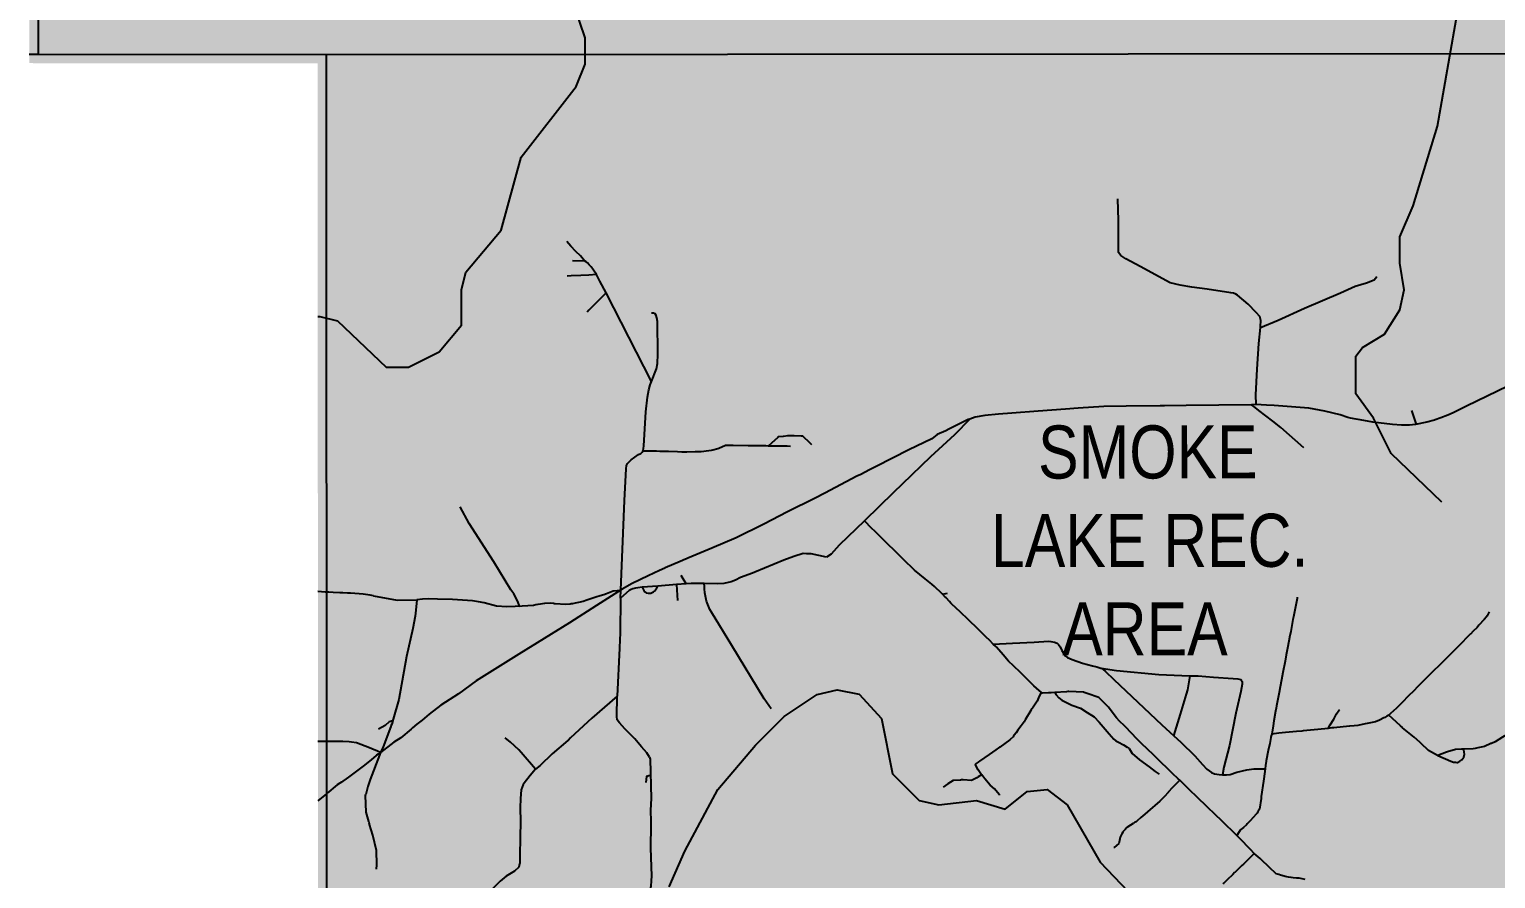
# Model space of a CAD drawing. Extents: x 508119 to 516015, y 6054829 to 6062261.
# Drawn here: x 514666.3 to 514832.1, y 6055433.2 to 6055529.2 of the extents above; entities that cross this region are included whole.
import ezdxf

# ---------------------------------------------------------------- set-up
doc = ezdxf.new("R2010")
doc.units = 0
doc.header["$LTSCALE"] = 5
doc.layers.add('2', color=7, linetype='Continuous', true_color=0x6e6e6e)
doc.layers.add('ROUTE-MAP-BACKGROUND-H', color=7, linetype='Continuous', true_color=0xf0ebff)
for name, color, linetype in [('23', 161, 'Continuous'), ('24', 161, 'Continuous'), ('26', 160, 'Continuous'), ('35', 37, 'Continuous'), ('36', 37, 'Continuous'), ('37', 37, 'Continuous'), ('55', 3, 'Continuous'), ('T-WATER-H', 133, 'Continuous')]:
    doc.layers.add(name, color=color, linetype=linetype)
doc.styles.add('80', font='ARIALN.TTF', dxfattribs={"height": 10})

msp = doc.modelspace()

# ---------------------------------------------------------------- hatches: boundary and pattern name
at = {"layer": 'ROUTE-MAP-BACKGROUND-H'}
h = msp.add_hatch(color=256, dxfattribs=at)
h.dxf.hatch_style = 1
h.paths.add_polyline_path([(515090.845, 6055331.942), (514698.954, 6055331.128), (514698.945, 6055525.368), (514666.338, 6055525.404), (514666.4, 6055720.611), (514667.214, 6055915.277), (514667.136, 6056303.079), (515056.588, 6056303.406), (515059.123, 6055915.379), (515059.901, 6055721.28), (515060.675, 6055528.087), (515090.011, 6055528.179)])
at = {"layer": 'T-WATER-H'}
h = msp.add_hatch(color=256, dxfattribs=at)
h.dxf.hatch_style = 1
h.paths.add_polyline_path([(514812.127, 6055377.388), (514810.128, 6055378.137), (514809.628, 6055381.634), (514809.626, 6055384.882), (514808.876, 6055386.631), (514809.125, 6055389.879), (514809.624, 6055391.878), (514806.376, 6055394.376), (514803.878, 6055395.375), (514801.131, 6055395.125), (514799.133, 6055393.875), (514798.135, 6055391.876), (514797.136, 6055390.877), (514792.641, 6055388.628), (514790.394, 6055386.629), (514784.401, 6055384.629), (514781.154, 6055384.379), (514774.911, 6055382.38), (514772.912, 6055382.63), (514768.416, 6055384.878), (514765.918, 6055385.627), (514762.67, 6055387.625), (514761.421, 6055389.374), (514760.42, 6055392.372), (514758.922, 6055393.121), (514751.427, 6055395.868), (514749.678, 6055397.617), (514748.679, 6055399.865), (514748.675, 6055408.109), (514747.175, 6055412.106), (514743.176, 6055420.85), (514738.929, 6055423.098), (514737.678, 6055427.344), (514738.676, 6055432.341), (514740.423, 6055436.339), (514744.167, 6055443.334), (514748.411, 6055448.332), (514751.657, 6055451.58), (514755.403, 6055454.079), (514757.65, 6055454.579), (514760.148, 6055454.08), (514762.647, 6055451.332), (514763.898, 6055445.087), (514766.896, 6055442.089), (514769.144, 6055441.59), (514773.39, 6055442.09), (514776.637, 6055441.091), (514779.134, 6055443.09), (514781.382, 6055443.341), (514783.631, 6055441.592), (514787.379, 6055435.097), (514792.876, 6055429.351), (514795.376, 6055424.355), (514797.375, 6055421.857), (514800.622, 6055420.358), (514810.114, 6055417.362), (514811.863, 6055414.864), (514813.363, 6055412.615), (514824.856, 6055402.374), (514830.854, 6055391.133), (514831.604, 6055388.635), (514829.607, 6055386.136), (514828.859, 6055383.887), (514826.361, 6055383.387), (514826.113, 6055378.39), (514823.866, 6055376.891), (514818.871, 6055376.39), (514815.624, 6055375.39), (514813.876, 6055375.639)])

# ---------------------------------------------------------------- linework, layer by layer
at = {"layer": '2'}
for p, q in [((514667.4, 6055720.609), (514667.338, 6055526.402)), ((514666.338, 6055526.403), (514667.338, 6055526.402)), ((514667.338, 6055526.402), (514699.944, 6055526.366)), ((514699.944, 6055526.366), (514863.513, 6055526.532)), ((514699.953, 6055332.129), (514699.944, 6055526.366))]:
    msp.add_line(p, q, dxfattribs=at)
at = {"layer": '23'}
for points in [[(514709.182, 6055491.044), (514712.678, 6055492.794), (514715.175, 6055495.792), (514715.174, 6055499.789), (514715.673, 6055501.788), (514719.668, 6055506.536), (514721.913, 6055514.781), (514728.155, 6055522.777), (514729.153, 6055525.275), (514729.152, 6055528.273), (514727.402, 6055533.519), (514728.151, 6055536.518), (514729.899, 6055538.267), (514732.896, 6055539.517), (514734.144, 6055540.517), (514733.394, 6055545.264), (514735.64, 6055550.511), (514738.637, 6055553.51), (514741.384, 6055553.511), (514746.631, 6055549.765), (514747.38, 6055550.764)], [(514698.946, 6055496.758), (514699.189, 6055496.788), (514701.187, 6055496.289), (514706.684, 6055491.044), (514709.182, 6055491.044)]]:
    msp.add_lwpolyline(points, dxfattribs=at)
at = {"layer": '24'}
msp.add_lwpolyline([(514826.007, 6055475.799), (514820.258, 6055481.294), (514818.257, 6055485.292), (514816.257, 6055488.04), (514816.255, 6055492.288), (514817.005, 6055493.288), (514819.503, 6055494.788), (514821.252, 6055497.537), (514821.751, 6055499.787), (514821.25, 6055502.785), (514821.249, 6055505.784), (514822.747, 6055509.283), (514825.493, 6055518.28), (514828.986, 6055538.274), (514829.984, 6055543.022), (514833.23, 6055549.521)], dxfattribs=at)
at = {"layer": '26'}
msp.add_lwpolyline([(514738.676, 6055432.341), (514740.423, 6055436.339), (514744.167, 6055443.334), (514748.411, 6055448.332), (514751.657, 6055451.58), (514755.403, 6055454.079), (514757.65, 6055454.579), (514760.148, 6055454.08), (514762.647, 6055451.332), (514763.898, 6055445.087), (514766.896, 6055442.089), (514769.144, 6055441.59), (514773.39, 6055442.09), (514776.637, 6055441.091), (514779.134, 6055443.09), (514781.382, 6055443.341), (514783.631, 6055441.592), (514787.379, 6055435.097), (514792.876, 6055429.351)], dxfattribs=at)
at = {"layer": '35'}
for p, q in [((514736.667, 6055489.432), (514731.519, 6055499.446)), ((514787.783, 6055486.6), (514784.869, 6055486.407)), ((514794.659, 6055486.699), (514794.157, 6055486.693)), ((514797.097, 6055486.725), (514794.659, 6055486.699)), ((514804.472, 6055486.802), (514797.097, 6055486.725)), ((514804.905, 6055486.814), (514804.472, 6055486.802)), ((514804.875, 6055486.492), (514804.472, 6055486.802)), ((514805.291, 6055486.17), (514804.875, 6055486.492)), ((514780.353, 6055486.069), (514777.377, 6055485.858)), ((514806.872, 6055484.949), (514805.291, 6055486.17)), ((514762.048, 6055479.821), (514761.295, 6055479.44)), ((514761.295, 6055479.44), (514760.303, 6055478.938)), ((514740.568, 6055466.576), (514739.489, 6055466.488)), ((514733.149, 6055465.835), (514732.501, 6055465.43)), ((514733.16, 6055464.946), (514733.104, 6055461.021)), ((514733.342, 6055465.949), (514733.149, 6055465.835)), ((514733.16, 6055464.946), (514733.197, 6055465.864)), ((514739.489, 6055466.488), (514737.37, 6055466.317)), ((514721.724, 6055464.038), (514721.263, 6055464.015)), ((514745.757, 6055459.584), (514743.451, 6055463.383)), ((514733.055, 6055459.288), (514732.768, 6055453.887)), ((514732.75, 6055451.585), (514732.768, 6055453.887)), ((514819.985, 6055451.713), (514819.773, 6055451.599)), ((514820.412, 6055451.331), (514819.985, 6055451.713)), ((514777.869, 6055449.743), (514777.66, 6055449.461)), ((514706.023, 6055447.521), (514705.753, 6055447.328)), ((514736.132, 6055447.451), (514735.532, 6055448.162)), ((514736.453, 6055446.992), (514736.132, 6055447.451)), ((514828.53, 6055447.868), (514828.447, 6055447.868))]:
    msp.add_line(p, q, dxfattribs=at)
for points in [[(514730.446, 6055501.513), (514730.438, 6055501.529), (514730.121, 6055502.014), (514729.825, 6055502.394), (514729.614, 6055502.627), (514729.424, 6055502.838), (514729.418, 6055502.843), (514729.26, 6055502.961), (514729.086, 6055503.07)], [(514731.519, 6055499.446), (514730.839, 6055500.769), (514730.446, 6055501.513)], [(514736.667, 6055489.432), (514737.216, 6055490.844), (514737.321, 6055491.457), (514737.385, 6055492.534), (514737.342, 6055496.229), (514737.258, 6055496.609), (514737.195, 6055496.883), (514737.068, 6055497.095), (514736.899, 6055497.137), (514736.667, 6055497.158)], [(514841.665, 6055493.035), (514833.436, 6055488.905), (514828.774, 6055486.66), (514827.283, 6055485.893), (514826.679, 6055485.644)], [(514735.685, 6055481.56), (514735.717, 6055481.617), (514735.759, 6055481.849), (514735.801, 6055482.145), (514736.012, 6055485.988), (514736.202, 6055487.656), (514736.35, 6055488.48), (514736.519, 6055489.05), (514736.667, 6055489.432)], [(514784.869, 6055486.407), (514783.453, 6055486.313), (514780.353, 6055486.069)], [(514794.157, 6055486.693), (514790.321, 6055486.653), (514787.783, 6055486.6)], [(514806.181, 6055486.77), (514804.975, 6055486.816), (514804.905, 6055486.814)], [(514812.755, 6055486.073), (514810.94, 6055486.426), (514807.041, 6055486.736), (514806.181, 6055486.77)], [(514772.648, 6055485.184), (514772.471, 6055485.131), (514770.261, 6055484.055), (514769.93, 6055483.842), (514768.943, 6055483.46), (514768.331, 6055482.968), (514765.754, 6055481.697), (514762.048, 6055479.821)], [(514772.648, 6055485.184), (514770.912, 6055483.417), (514768.185, 6055480.921), (514764.979, 6055477.841)], [(514777.377, 6055485.858), (514775.884, 6055485.752), (514774.33, 6055485.606), (514773.237, 6055485.402), (514772.648, 6055485.184)], [(514810.379, 6055481.918), (514807.785, 6055484.244), (514806.872, 6055484.949)], [(514817.188, 6055485.013), (514815.657, 6055485.295), (514815.35, 6055485.367), (514814.497, 6055485.65), (514812.755, 6055486.073)], [(514825.246, 6055485.093), (514825.154, 6055485.06), (514824.285, 6055484.824), (514823.021, 6055484.558), (514822.318, 6055484.492), (514821.417, 6055484.504), (514820.399, 6055484.583), (514818.186, 6055484.829), (514817.188, 6055485.013)], [(514826.679, 6055485.644), (514825.874, 6055485.313), (514825.246, 6055485.093)], [(514749.864, 6055482.139), (514749.914, 6055482.185), (514750.276, 6055482.515), (514750.96, 6055483.138), (514751.029, 6055483.2), (514751.583, 6055483.271), (514752.06, 6055483.332), (514752.776, 6055483.321), (514753.582, 6055483.308), (514753.726, 6055483.306), (514754.559, 6055482.515), (514754.757, 6055482.328)], [(514733.197, 6055465.864), (514733.605, 6055476.001), (514733.795, 6055479.569), (514733.837, 6055479.928), (514733.964, 6055480.181), (514734.154, 6055480.371), (514734.365, 6055480.583), (514735.21, 6055481.174), (514735.463, 6055481.3), (514735.611, 6055481.427), (514735.685, 6055481.56)], [(514749.864, 6055482.139), (514749.584, 6055482.144), (514747.933, 6055482.167), (514747.585, 6055482.172), (514745.905, 6055482.196), (514745.586, 6055482.201), (514745.041, 6055482.209), (514744.257, 6055481.846), (514744.175, 6055481.808), (514743.587, 6055481.661), (514743.407, 6055481.616), (514742.587, 6055481.516), (514742.259, 6055481.477), (514741.588, 6055481.47), (514740.644, 6055481.461), (514740.076, 6055481.455), (514739.589, 6055481.476), (514738.585, 6055481.521), (514738.351, 6055481.531), (514737.748, 6055481.537), (514737.59, 6055481.539), (514737.214, 6055481.543), (514736.556, 6055481.55), (514736.148, 6055481.555), (514735.685, 6055481.56)], [(514752.377, 6055482.103), (514751.989, 6055482.109), (514751.583, 6055482.115), (514749.961, 6055482.138), (514749.864, 6055482.139)], [(514760.303, 6055478.938), (514759.869, 6055478.718), (514756.259, 6055476.82)], [(514756.259, 6055476.82), (514755.158, 6055476.241), (514752.051, 6055474.697), (514749.362, 6055473.295), (514746.245, 6055471.771), (514743.499, 6055470.594), (514740.761, 6055469.464)], [(514764.979, 6055477.841), (514763.998, 6055476.899), (514760.729, 6055473.667)], [(514720.769, 6055465.875), (514718.823, 6055469.065), (514716.063, 6055473.372), (514715.027, 6055475.252)], [(514760.729, 6055473.667), (514757.871, 6055470.919), (514756.959, 6055469.921), (514756.437, 6055469.589)], [(514769.566, 6055465.394), (514769.478, 6055465.477), (514768.652, 6055466.261), (514768.331, 6055466.524), (514767.575, 6055467.143), (514766.406, 6055468.1), (514765.975, 6055468.523), (514765.576, 6055468.914), (514763.936, 6055470.522), (514763.577, 6055470.874), (514761.898, 6055472.521), (514761.578, 6055472.834), (514760.729, 6055473.667)], [(514754.17, 6055469.975), (514753.821, 6055469.984), (514752.747, 6055469.674), (514751.612, 6055469.232), (514748.353, 6055467.874)], [(514756.437, 6055469.589), (514754.694, 6055469.963), (514754.17, 6055469.975)], [(514739.913, 6055469.102), (514738.191, 6055468.359), (514738.163, 6055468.346), (514737.548, 6055468.066)], [(514740.761, 6055469.464), (514740.619, 6055469.405), (514740.505, 6055469.358), (514739.913, 6055469.102)], [(514737.548, 6055468.066), (514736.271, 6055467.483), (514734.46, 6055466.608), (514733.342, 6055465.949)], [(514742.626, 6055466.611), (514741.588, 6055466.619), (514741.506, 6055466.619), (514741.492, 6055466.62), (514741.473, 6055466.62), (514741.142, 6055466.622), (514740.568, 6055466.576)], [(514748.353, 6055467.874), (514748.071, 6055467.756), (514746.726, 6055467.264), (514746.159, 6055466.978), (514745.67, 6055466.796), (514744.832, 6055466.613), (514744.126, 6055466.577), (514742.626, 6055466.611)], [(514742.654, 6055466.093), (514742.645, 6055466.258), (514742.626, 6055466.611)], [(514721.263, 6055464.015), (514720.313, 6055463.967), (514719.128, 6055464.048), (514717.754, 6055464.408), (514717.09, 6055464.536), (514716.421, 6055464.633), (514714.183, 6055464.801), (514712.487, 6055464.839), (514711.414, 6055464.863), (514710.769, 6055464.85), (514710.137, 6055464.764)], [(514721.724, 6055464.038), (514721.547, 6055464.565), (514721.085, 6055465.418), (514720.769, 6055465.875)], [(514732.501, 6055465.43), (514730.434, 6055464.135), (514727.379, 6055462.165), (514721.653, 6055458.608)], [(514721.724, 6055464.038), (514722.058, 6055464.066), (514723.326, 6055464.17), (514723.597, 6055464.213), (514723.867, 6055464.256), (514724.609, 6055464.373), (514725.223, 6055464.436), (514725.596, 6055464.377), (514725.71, 6055464.36), (514725.765, 6055464.356), (514726.934, 6055464.28), (514727.453, 6055464.316), (514727.595, 6055464.335), (514727.762, 6055464.358), (514728.086, 6055464.404), (514728.622, 6055464.525), (514728.929, 6055464.594), (514729.37, 6055464.749), (514729.594, 6055464.827), (514730.366, 6055465.097), (514730.868, 6055465.25), (514731.258, 6055465.369), (514731.593, 6055465.492), (514732.318, 6055465.758), (514733.197, 6055465.864)], [(514735.605, 6055466.174), (514735.114, 6055466.123), (514734.851, 6055466.083), (514734.547, 6055466.002), (514734.365, 6055465.921), (514734.153, 6055465.8), (514733.16, 6055464.946)], [(514737.37, 6055466.317), (514735.61, 6055466.174), (514735.605, 6055466.174)], [(514743.451, 6055463.383), (514743.273, 6055463.676), (514742.867, 6055464.596), (514742.685, 6055465.546), (514742.66, 6055466.001), (514742.654, 6055466.093)], [(514775.285, 6055459.756), (514774.846, 6055460.189), (514774.503, 6055460.527), (514773.572, 6055461.446), (514773.568, 6055461.449), (514772.448, 6055462.526), (514771.573, 6055463.367), (514770.582, 6055464.319), (514770.507, 6055464.391), (514770.352, 6055464.557), (514769.961, 6055464.975), (514769.903, 6055465.037), (514769.6, 6055465.361), (514769.574, 6055465.386), (514769.566, 6055465.394)], [(514809.636, 6055465.042), (514809.64, 6055464.993), (514809.622, 6055464.9), (514809.553, 6055464.538), (514809.551, 6055464.527), (514809.55, 6055464.525), (514809.23, 6055462.849), (514809.168, 6055462.526), (514808.909, 6055461.171), (514808.786, 6055460.527), (514808.781, 6055460.503)], [(514710.137, 6055464.764), (514710.042, 6055463.583), (514709.937, 6055462.909), (514709.674, 6055461.517), (514708.953, 6055458.371), (514708.086, 6055453.489), (514707.461, 6055451.274)], [(514733.104, 6055461.021), (514733.058, 6055459.36), (514733.055, 6055459.288)], [(514808.781, 6055460.503), (514808.588, 6055459.493), (514808.403, 6055458.528), (514808.267, 6055457.815), (514808.021, 6055456.529), (514807.946, 6055456.137), (514807.638, 6055454.53), (514807.625, 6055454.459), (514807.554, 6055454.089), (514807.304, 6055452.781), (514807.256, 6055452.531), (514807.187, 6055452.17), (514807.006, 6055451.08), (514806.915, 6055450.532), (514806.76, 6055449.594)], [(514721.653, 6055458.608), (514716.829, 6055455.611), (514714.837, 6055454.153), (514712.867, 6055452.844), (514711.521, 6055451.831), (514710.752, 6055451.178), (514710.142, 6055450.711), (514709.631, 6055450.276)], [(514750.174, 6055452.424), (514749.399, 6055453.583), (514745.757, 6055459.584)], [(514780.703, 6055454.342), (514780.485, 6055454.53), (514779.883, 6055455.049), (514779.568, 6055455.354), (514778.354, 6055456.529), (514777.57, 6055457.288), (514776.996, 6055457.844), (514776.402, 6055458.528), (514775.649, 6055459.396), (514775.571, 6055459.474), (514775.285, 6055459.756)], [(514780.703, 6055454.342), (514780.417, 6055453.681), (514780.254, 6055453.302), (514779.708, 6055452.531), (514779.65, 6055452.449), (514779.568, 6055452.334), (514779.518, 6055452.263), (514778.909, 6055451.191), (514778.791, 6055450.983), (514778.455, 6055450.532), (514778.078, 6055450.024), (514777.869, 6055449.743)], [(514781.549, 6055454.251), (514780.864, 6055454.203), (514780.703, 6055454.342)], [(514782.264, 6055454.294), (514781.83, 6055454.268), (514781.567, 6055454.252), (514781.549, 6055454.251)], [(514796.359, 6055444.395), (514796.206, 6055444.535), (514795.56, 6055445.127), (514795.08, 6055445.567), (514794.118, 6055446.534), (514793.561, 6055447.094), (514793.408, 6055447.248), (514792.057, 6055448.533), (514791.685, 6055448.887), (514791.562, 6055449.016), (514790.235, 6055450.415), (514790.113, 6055450.532), (514789.563, 6055451.06), (514789.202, 6055451.406), (514788.396, 6055452.531), (514788.331, 6055452.621), (514787.564, 6055453.395), (514787.233, 6055453.729), (514785.918, 6055454.178), (514785.565, 6055454.298), (514785.484, 6055454.326), (514783.823, 6055454.39), (514783.713, 6055454.383), (514783.566, 6055454.374), (514782.264, 6055454.294)], [(514734.404, 6055449.42), (514733.628, 6055450.179), (514733.033, 6055450.866), (514732.795, 6055451.191), (514732.75, 6055451.585)], [(514819.773, 6055451.599), (514819.548, 6055451.478), (514819.448, 6055451.424), (514818.937, 6055451.15), (514818.932, 6055451.148), (514818.48, 6055450.971), (514817.549, 6055450.786), (514817.337, 6055450.744), (514816.484, 6055450.574), (514816.064, 6055450.532), (514815.597, 6055450.485), (514815.55, 6055450.48), (514813.781, 6055450.302), (514813.551, 6055450.278), (514813.127, 6055450.236)], [(514707.412, 6055451.098), (514707.001, 6055450.954), (514706.567, 6055450.546), (514705.791, 6055450.152)], [(514707.215, 6055450.504), (514707.195, 6055450.449), (514706.332, 6055448.133), (514706.023, 6055447.521)], [(514709.631, 6055450.276), (514709.487, 6055450.153), (514708.33, 6055449.168), (514707.544, 6055448.666), (514706.023, 6055447.521)], [(514707.461, 6055451.274), (514707.293, 6055450.714), (514707.215, 6055450.504)], [(514810.311, 6055449.952), (514810.15, 6055449.935), (514809.553, 6055449.875), (514808.334, 6055449.752), (514807.554, 6055449.674), (514806.76, 6055449.594)], [(514813.127, 6055450.236), (514811.965, 6055450.119), (514811.552, 6055450.077), (514810.311, 6055449.952)], [(514825.498, 6055447.17), (514824.502, 6055447.725), (514823.66, 6055448.533), (514823.546, 6055448.643), (514823.494, 6055448.693), (514822.85, 6055449.229), (514821.555, 6055450.307), (514821.547, 6055450.314), (514821.304, 6055450.532), (514820.412, 6055451.331)], [(514834.629, 6055450.509), (514834.024, 6055450.049), (514833.541, 6055449.681), (514833.308, 6055449.504), (514832.85, 6055449.224), (514832.031, 6055448.723), (514831.599, 6055448.533), (514831.559, 6055448.516), (514831.542, 6055448.508), (514830.802, 6055448.184), (514830.057, 6055448.019), (514829.745, 6055447.95), (514829.543, 6055447.936), (514828.53, 6055447.868)], [(514735.532, 6055448.162), (514735.352, 6055448.375), (514734.759, 6055449.039), (514734.517, 6055449.31), (514734.404, 6055449.42)], [(514806.68, 6055449.205), (514806.542, 6055448.533), (514806.373, 6055447.715), (514806.133, 6055446.548), (514806.132, 6055446.534), (514806.062, 6055446.027), (514806.01, 6055445.643)], [(514806.76, 6055449.594), (514806.714, 6055449.373), (514806.68, 6055449.205)], [(514705.54, 6055447.171), (514704.976, 6055446.679), (514704.082, 6055445.97), (514702.414, 6055444.714)], [(514705.753, 6055447.328), (514705.561, 6055447.189), (514705.54, 6055447.171)], [(514736.453, 6055446.992), (514736.505, 6055446.769), (514736.629, 6055442.319), (514736.562, 6055440.999), (514736.569, 6055439.708), (514736.57, 6055439.548), (514736.569, 6055439.458), (514736.568, 6055439.388), (514736.535, 6055436.714), (514736.651, 6055433.565), (514736.641, 6055433.023), (514736.579, 6055432.392), (514736.38, 6055431.37), (514735.936, 6055429.802), (514735.081, 6055426.558), (514734.847, 6055425.876)], [(514828.447, 6055447.868), (514828.21, 6055447.866), (514827.544, 6055447.862), (514827.532, 6055447.862), (514826.648, 6055447.586), (514826.534, 6055447.544), (514825.545, 6055447.186), (514825.498, 6055447.17)], [(514806.01, 6055445.643), (514805.859, 6055444.535), (514805.823, 6055444.267), (514805.587, 6055442.536), (514805.583, 6055442.508), (514805.555, 6055442.299), (514805.394, 6055441.117), (514805.223, 6055440.869), (514805.21, 6055440.85), (514805.117, 6055440.641), (514805.021, 6055440.537), (514804.317, 6055439.776), (514804.296, 6055439.753), (514804.148, 6055439.593), (514804.069, 6055439.508), (514804, 6055439.434), (514803.907, 6055439.333), (514803.556, 6055439.034), (514803.288, 6055438.806), (514803.2, 6055438.73), (514803.077, 6055438.538), (514802.824, 6055438.141)], [(514701.609, 6055444.154), (514701.449, 6055444.046), (514701.145, 6055443.843), (514700.924, 6055443.659), (514700.208, 6055443.065), (514700.056, 6055442.94), (514699.888, 6055442.804), (514699.752, 6055442.694), (514698.949, 6055442.048)], [(514702.414, 6055444.714), (514702.156, 6055444.52), (514701.769, 6055444.261), (514701.609, 6055444.154)], [(514736.525, 6055444.896), (514736.113, 6055444.808), (514736.025, 6055444.128)], [(514796.359, 6055444.395), (514796.039, 6055444.056), (514795.56, 6055443.547), (514795.07, 6055443.027), (514795.048, 6055443.004), (514794.634, 6055442.536), (514794.353, 6055442.218), (514794.099, 6055441.998), (514793.561, 6055441.532), (514793.028, 6055441.07), (514792.412, 6055440.537), (514791.957, 6055440.143), (514791.562, 6055439.801), (514791.464, 6055439.716), (514791.427, 6055439.69), (514791.267, 6055439.581), (514791.133, 6055439.495), (514791.107, 6055439.479), (514790.812, 6055439.289), (514790.393, 6055439.02), (514790.205, 6055438.817)], [(514802.824, 6055438.141), (514802.41, 6055438.538), (514801.557, 6055439.354), (514801.47, 6055439.437), (514801.399, 6055439.505), (514801.31, 6055439.59), (514801.151, 6055439.746), (514800.335, 6055440.537), (514799.558, 6055441.291), (514798.275, 6055442.536), (514797.559, 6055443.231), (514796.359, 6055444.395)], [(514790.205, 6055438.817), (514789.968, 6055438.562), (514789.952, 6055438.538), (514789.925, 6055438.497), (514789.807, 6055438.322), (514789.637, 6055437.949), (514789.567, 6055437.568)], [(514789.509, 6055437.372), (514789.468, 6055437.233), (514788.968, 6055436.767), (514788.905, 6055436.758)], [(514789.567, 6055437.568), (514789.563, 6055437.556), (514789.509, 6055437.372)], [(514804.787, 6055436.091), (514804.358, 6055436.539), (514803.966, 6055436.949), (514803.556, 6055437.377), (514802.988, 6055437.97), (514802.824, 6055438.141)], [(514804.787, 6055436.091), (514804.39, 6055435.706), (514803.556, 6055434.897), (514803.375, 6055434.721), (514803.189, 6055434.54), (514802.591, 6055433.961)], [(514807.751, 6055433.657), (514807.554, 6055433.713), (514807.252, 6055433.8), (514806.481, 6055434.54), (514805.555, 6055435.429), (514805.458, 6055435.523), (514804.787, 6055436.091)], [(514802.591, 6055433.961), (514802.564, 6055433.935), (514802.36, 6055433.737), (514801.723, 6055433.119), (514801.557, 6055432.946), (514801.359, 6055432.739), (514801.267, 6055432.644)], [(514809.202, 6055433.348), (514808.976, 6055433.367), (514808.666, 6055433.429), (514808.275, 6055433.506), (514808.182, 6055433.533), (514807.751, 6055433.657)], [(514810.54, 6055433.151), (514809.86, 6055433.293), (514809.553, 6055433.319), (514809.202, 6055433.348)]]:
    msp.add_lwpolyline(points, dxfattribs=at)
at = {"layer": '36'}
for p, q in [((514727.735, 6055503.091), (514729.086, 6055503.07)), ((514823.111, 6055484.577), (514822.582, 6055486.171)), ((514740.568, 6055466.576), (514740.017, 6055467.5)), ((514739.489, 6055466.488), (514739.585, 6055464.677)), ((514769.566, 6055465.394), (514770.125, 6055465.512))]:
    msp.add_line(p, q, dxfattribs=at)
for points in [[(514805.491, 6055495.548), (514805.5, 6055495.629), (514805.531, 6055496.31), (514805.406, 6055496.758), (514805.023, 6055497.241), (514804.1, 6055498.178), (514802.912, 6055499.189), (514802.707, 6055499.282), (514802.448, 6055499.4), (514802.141, 6055499.434), (514799.45, 6055499.86), (514797.732, 6055500.091), (514796.426, 6055500.307), (514795.291, 6055500.598), (514791.912, 6055502.416), (514790.265, 6055503.282), (514789.704, 6055503.686), (514789.462, 6055503.999), (514789.427, 6055504.765), (514789.434, 6055507.612), (514789.384, 6055510.061)], [(514729.086, 6055503.07), (514728.622, 6055503.64), (514728.094, 6055504.126), (514727.545, 6055504.738), (514727.102, 6055505.245)], [(514730.446, 6055501.513), (514729.594, 6055501.465), (514728.686, 6055501.415), (514727.595, 6055501.354), (514727.137, 6055501.328)], [(514805.491, 6055495.548), (514807.48, 6055496.346), (514810.471, 6055497.722), (514814.533, 6055499.432), (514816.213, 6055500.195), (514817.487, 6055500.568), (514818.343, 6055500.934), (514818.64, 6055501.308)], [(514731.519, 6055499.446), (514731.089, 6055499.012), (514730.589, 6055498.507), (514730.094, 6055498.007), (514729.594, 6055497.502), (514729.373, 6055497.278)], [(514804.988, 6055486.816), (514804.967, 6055487.92), (514805.129, 6055490.823), (514805.292, 6055493.734), (514805.491, 6055495.548)], [(514705.235, 6055465.218), (514707.924, 6055464.707), (514710.137, 6055464.764)], [(514735.605, 6055466.174), (514735.792, 6055465.8), (514735.923, 6055465.658), (514736.065, 6055465.547), (514736.287, 6055465.516), (514736.389, 6055465.516), (514736.571, 6055465.527), (514736.743, 6055465.577), (514736.894, 6055465.658), (514737.006, 6055465.739), (514737.127, 6055465.881), (514737.218, 6055466.043), (514737.37, 6055466.317)], [(514775.285, 6055459.756), (514777.459, 6055459.873), (514779.896, 6055459.99), (514781.52, 6055460.084), (514781.807, 6055460.06), (514782.213, 6055459.964), (514782.5, 6055459.868), (514782.667, 6055459.724), (514782.834, 6055459.437), (514783.048, 6055459.031), (514783.43, 6055458.434), (514783.693, 6055458.242), (514784.194, 6055458.003), (514785.364, 6055457.595), (514786.511, 6055457.308), (514787.012, 6055457.188), (514787.442, 6055457.044), (514787.467, 6055457.028)], [(514787.467, 6055457.028), (514789.235, 6055456.787), (514794.012, 6055456.304), (514796.616, 6055456.206), (514797.536, 6055456.181)], [(514787.467, 6055457.028), (514787.705, 6055456.876), (514787.991, 6055456.661), (514788.922, 6055455.752), (514794.339, 6055450.635), (514795.686, 6055449.405)], [(514795.686, 6055449.405), (514796.453, 6055451.841), (514797.148, 6055454.11), (514797.292, 6055454.587), (514797.536, 6055456.181)], [(514797.536, 6055456.181), (514798.432, 6055456.157), (514800.199, 6055456.012), (514802.421, 6055455.866), (514802.923, 6055455.818), (514803.257, 6055455.77), (514803.305, 6055455.698), (514803.424, 6055455.53), (514803.424, 6055455.22), (514803.279, 6055454.408), (514802.704, 6055451.948), (514802.007, 6055448.293), (514801.36, 6055445.834), (514801.188, 6055444.991)], [(514732.768, 6055453.887), (514729.933, 6055451.389), (514727.515, 6055449.146)], [(514782.264, 6055454.294), (514782.407, 6055454.031), (514782.717, 6055453.697), (514783.051, 6055453.434), (514784.174, 6055452.859), (514785.153, 6055452.5), (514785.917, 6055452.045), (514786.681, 6055451.543), (514787.277, 6055450.945), (514788.375, 6055449.63), (514788.9, 6055449.008), (514789.162, 6055448.841), (514789.449, 6055448.673), (514790.022, 6055448.362), (514790.428, 6055448.123), (514790.643, 6055447.955), (514791, 6055447.382), (514791.812, 6055446.688), (514792.91, 6055445.899), (514793.602, 6055445.348), (514794.056, 6055445.061)], [(514813.127, 6055450.236), (514813.367, 6055450.618), (514813.773, 6055451.262), (514814.084, 6055451.859), (514814.347, 6055452.241), (514814.443, 6055452.313)], [(514721.655, 6055447.796), (514720.713, 6055448.685), (514720.107, 6055449.166)], [(514727.515, 6055449.146), (514727.229, 6055448.881), (514727.19, 6055448.847), (514725.452, 6055447.342), (514724.074, 6055446.022), (514723.561, 6055445.639)], [(514777.66, 6055449.461), (514777.57, 6055449.339), (514777.535, 6055449.294), (514777.218, 6055448.974), (514777.166, 6055448.936), (514776.613, 6055448.533), (514776.039, 6055448.114), (514776.01, 6055448.094), (514775.571, 6055447.793), (514774.824, 6055447.281), (514773.735, 6055446.534), (514773.638, 6055446.468), (514773.572, 6055446.422), (514773.244, 6055446.198)], [(514795.686, 6055449.405), (514796.488, 6055448.674), (514798.087, 6055447.119), (514798.946, 6055446.163), (514799.447, 6055445.637), (514799.709, 6055445.421), (514799.948, 6055445.23), (514800.282, 6055445.11), (514800.808, 6055445.014), (514801.188, 6055444.991)], [(514723.561, 6055445.639), (514721.947, 6055447.521), (514721.655, 6055447.796)], [(514825.498, 6055447.17), (514825.545, 6055447.15), (514827.014, 6055446.534), (514827.304, 6055446.413), (514827.544, 6055446.399), (514827.687, 6055446.391), (514827.769, 6055446.386), (514828.023, 6055446.534), (514828.248, 6055446.665), (514828.487, 6055446.997), (514828.567, 6055447.33), (514828.533, 6055447.544), (514828.527, 6055447.582), (514828.447, 6055447.868)], [(514723.561, 6055445.639), (514722.938, 6055444.906), (514722.257, 6055444.026)], [(514801.188, 6055444.991), (514801.214, 6055444.99), (514801.644, 6055444.989), (514802.05, 6055445.037), (514802.815, 6055445.275), (514803.962, 6055445.56), (514804.726, 6055445.655), (514805.108, 6055445.655), (514806.01, 6055445.643)], [(514722.257, 6055444.026), (514722.161, 6055443.901), (514721.917, 6055443.295), (514721.843, 6055442.294)], [(514721.843, 6055442.294), (514721.823, 6055441.268), (514721.842, 6055439.704), (514721.844, 6055439.544), (514721.842, 6055439.453), (514721.841, 6055439.384), (514721.827, 6055438.263)], [(514721.827, 6055438.263), (514721.792, 6055435.477), (514721.773, 6055434.983), (514721.754, 6055434.917)], [(514721.754, 6055434.917), (514721.655, 6055434.562), (514721.185, 6055434.082), (514720.25, 6055433.53), (514719.562, 6055432.951), (514718.768, 6055432.184), (514718.026, 6055431.395), (514717.579, 6055431.011)]]:
    msp.add_lwpolyline(points, dxfattribs=at)
at = {"layer": '37'}
for q in [(514705.709, 6055447.657), (514705.907, 6055447.215)]:
    msp.add_line((514706.023, 6055447.521), q, dxfattribs=at)
for points in [[(514701.609, 6055465.558), (514701.449, 6055465.565), (514700.681, 6055465.596), (514700.207, 6055465.616), (514700.055, 6055465.622), (514699.888, 6055465.634), (514699.774, 6055465.641), (514698.948, 6055465.698)], [(514705.235, 6055465.218), (514704.858, 6055465.273), (514704.081, 6055465.387), (514704.054, 6055465.39), (514703.608, 6055465.426), (514702.628, 6055465.504), (514702.316, 6055465.529), (514701.769, 6055465.552), (514701.609, 6055465.558)], [(514831.356, 6055463.387), (514831.106, 6055462.962), (514831.027, 6055462.828), (514830.758, 6055462.526), (514830.185, 6055461.883), (514829.973, 6055461.645), (514829.543, 6055461.212), (514829.225, 6055460.891)], [(514829.225, 6055460.891), (514829.201, 6055460.868), (514828.862, 6055460.527), (514828.205, 6055459.865), (514827.544, 6055459.199), (514827.209, 6055458.862), (514826.877, 6055458.528), (514826.213, 6055457.86), (514825.791, 6055457.435), (514825.545, 6055457.196), (514825.206, 6055456.868), (514824.856, 6055456.529), (514824.191, 6055455.884), (514823.96, 6055455.661), (514823.546, 6055455.239), (514823.194, 6055454.882), (514822.848, 6055454.53), (514822.203, 6055453.874), (514821.547, 6055453.207), (514821.232, 6055452.887), (514821.211, 6055452.867), (514820.854, 6055452.531), (514820.181, 6055451.898), (514819.985, 6055451.713)], [(514701.609, 6055448.734), (514701.449, 6055448.735), (514700.208, 6055448.746), (514700.056, 6055448.747), (514699.888, 6055448.746), (514699.713, 6055448.746), (514698.948, 6055448.743)], [(514702.75, 6055448.685), (514702.506, 6055448.726), (514701.769, 6055448.732), (514701.609, 6055448.734)], [(514704.778, 6055448.044), (514703.327, 6055448.589), (514702.75, 6055448.685)], [(514705.907, 6055447.215), (514704.866, 6055444.461), (514704.602, 6055443.665), (514704.371, 6055442.756)], [(514705.709, 6055447.657), (514705.058, 6055447.939), (514704.778, 6055448.044)], [(514773.974, 6055444.995), (514773.572, 6055444.74), (514773.446, 6055444.661), (514773.353, 6055444.602), (514773.209, 6055444.535), (514772.827, 6055444.358), (514771.88, 6055444.414), (514771.704, 6055444.404), (514771.573, 6055444.396), (514770.754, 6055444.348), (514770.151, 6055443.958), (514769.609, 6055443.607)], [(514773.974, 6055444.995), (514773.572, 6055445.56), (514773.568, 6055445.564), (514773.244, 6055446.198)], [(514775.979, 6055442.679), (514775.978, 6055442.721), (514775.571, 6055443.214), (514775.429, 6055443.386), (514774.93, 6055443.818), (514774.346, 6055444.535), (514773.992, 6055444.97), (514773.974, 6055444.995)], [(514705.56, 6055434.307), (514705.622, 6055434.829), (514705.578, 6055436.416), (514705.172, 6055438.159), (514704.797, 6055439.384), (514704.777, 6055439.451), (514704.748, 6055439.544), (514704.702, 6055439.703), (514704.4, 6055440.756), (514704.348, 6055442.664), (514704.371, 6055442.756)]]:
    msp.add_lwpolyline(points, dxfattribs=at)

# ---------------------------------------------------------------- texts
at = {"layer": '55', "insert": (514773.887, 6055484.45), "char_height": 5.9969, "width": 37.06613, "attachment_point": 1, "rotation": 0.05766, "style": '80', "bg_fill": 1, "box_fill_scale": 1, "bg_fill_color": 256, "bg_fill_true_color": 15789055, "bg_fill_transparency": 0}
msp.add_mtext('\\pi6.46563;SMOKE \\P\\pi1.13141;LAKE REC. \\P\\pi9.17364;AREA', dxfattribs=at)

doc.saveas('drawing.dxf')
